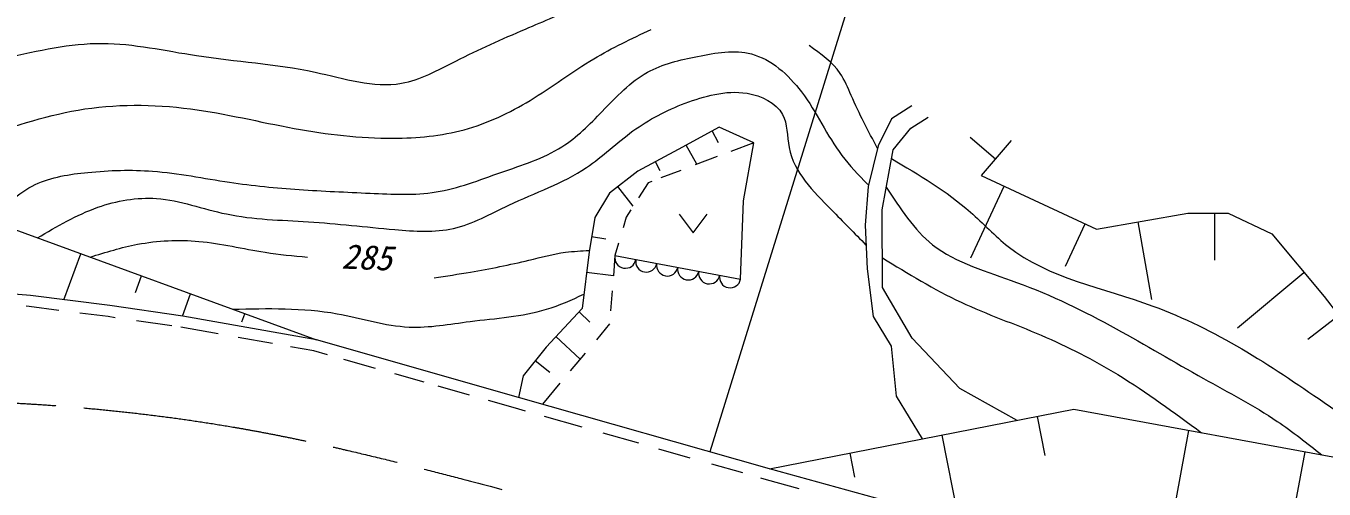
# Model space of a CAD drawing. Units: millimetres, scale not verified. Extents: x 40000 to 680000, y 20000 to 380000.
# Drawn here: x 316078 to 385418, y 314932 to 339666 of the extents above; entities that cross this region are included whole.
import ezdxf
from ezdxf.enums import TextEntityAlignment as Align

# ---------------------------------------------------------------- set-up
doc = ezdxf.new("R2010")
doc.units = ezdxf.units.MM
doc.header["$LTSCALE"] = 1000
doc.linetypes.add('CHAIN', pattern=[18.5, 12, -1.5, 3.5, -1.5])
for name, color, linetype, lineweight in [('M-BGD', 7, 'Continuous', 13), ('M-BMK', 2, 'CHAIN', 13), ('M-TTL-TXT', 7, 'Continuous', 13)]:
    doc.layers.add(name, color=color, linetype=linetype, lineweight=lineweight)
doc.styles.add('ＭＳ ゴシック', font='')
doc.styles.get('ＭＳ ゴシック').set_extended_font_data('MS Gothic')

msp = doc.modelspace()

# ---------------------------------------------------------------- linework, layer by layer
at = {"layer": 'M-BGD'}
for p, q in [((363395, 335406), (362322, 334709)), ((353104, 334266), (350911, 333065)), ((354958, 333430), (353104, 334266)), ((362322, 334709), (361598, 333260)), ((363342, 334199), (364280, 334789)), ((353070, 333427), (352725, 334058)), ((362403, 333046), (363342, 334199)), ((366522, 333718), (367862, 332569)), ((368707, 333555), (367097, 331677)), ((350911, 333065), (348770, 331916)), ((351916, 332276), (351352, 333307)), ((354958, 333430), (353737, 332967)), ((354409, 330323), (354958, 333430)), ((361598, 333260), (361061, 331087)), ((361812, 329853), (362403, 333046)), ((349962, 331925), (349699, 332415)), ((353009, 332690), (351834, 332245)), ((348770, 331916), (347255, 330741)), ((351063, 331952), (349993, 331546)), ((367097, 331677), (373266, 328806)), ((348511, 330035), (347697, 331084)), ((349318, 331290), (348799, 330483)), ((349503, 331360), (349318, 331290)), ((361061, 331087), (360900, 329022)), ((366551, 327288), (368327, 331104)), ((310681, 330548), (331596, 322894)), ((347255, 330741), (346472, 329436)), ((354252, 326145), (354409, 330323)), ((346472, 329436), (346158, 327608)), ((348143, 329462), (347972, 328877)), ((348393, 329851), (348143, 329462)), ((350969, 329619), (351718, 328619)), ((351718, 328619), (352469, 329619)), ((361838, 325695), (361812, 329853)), ((373266, 328806), (378149, 329664)), ((378149, 329664), (380295, 329664)), ((379588, 327163), (379588, 329664)), ((380295, 329664), (382629, 328563)), ((360900, 329022), (361007, 326688)), ((371609, 326838), (372657, 329089)), ((376215, 325061), (375488, 329196)), ((347062, 328274), (346295, 328406)), ((347735, 328063), (347542, 327399)), ((382629, 328563), (385418, 325210)), ((318110, 325045), (319009, 327501)), ((346158, 327608), (345792, 324580)), ((347542, 327399), (347457, 326317)), ((347542, 327399), (354252, 326145)), ((361007, 326688), (361329, 324140)), ((321930, 325432), (322253, 326313)), ((347458, 326324), (346024, 326498)), ((380796, 323546), (384346, 326499)), ((316314, 325274), (311274, 325685)), ((320554, 324734), (316314, 325274)), ((324438, 324166), (324873, 325354)), ((347395, 325521), (347311, 324442)), ((363421, 322986), (361838, 325695)), ((385418, 325210), (387027, 323117)), ((316252, 324677), (316081, 324691)), ((317843, 324475), (316252, 324677)), ((324454, 324163), (320554, 324734)), ((345792, 324580), (343860, 322517)), ((320473, 324139), (318960, 324332)), ((320844, 324085), (320473, 324139)), ((323864, 323643), (321977, 323919)), ((331596, 322894), (324454, 324163)), ((327613, 323868), (327769, 324295)), ((346206, 323852), (345622, 324398)), ((361329, 324140), (362294, 322557)), ((384554, 322928), (386199, 324194)), ((326343, 323218), (324358, 323571)), ((347256, 323751), (346547, 322904)), ((329256, 322701), (327412, 323028)), ((331461, 322309), (330216, 322530)), ((342393, 319826), (331596, 322894)), ((343860, 322517), (342632, 320977)), ((345681, 321869), (344388, 323081)), ((362294, 322557), (362562, 319901)), ((365969, 320303), (363421, 322986)), ((332187, 322103), (331461, 322309)), ((334753, 321374), (333059, 321855)), ((344057, 321161), (343275, 321784)), ((345954, 322196), (345153, 321238)), ((337342, 320638), (335778, 321082)), ((339768, 319948), (338091, 320425)), ((342632, 320977), (342393, 319826)), ((344603, 320582), (343666, 319463)), ((342229, 319249), (340787, 319659)), ((355802, 316006), (342393, 319826)), ((362562, 319901), (363959, 317605)), ((369019, 318596), (365969, 320303)), ((342766, 319096), (342229, 319249)), ((355802, 316006), (372054, 319191)), ((372054, 319191), (391701, 315584)), ((345781, 318237), (343774, 318809)), ((370529, 316731), (370121, 318813)), ((348809, 317374), (346912, 317915)), ((365926, 313213), (365025, 317813)), ((376757, 310213), (378198, 318063)), ((351565, 316589), (349879, 317069)), ((383918, 314251), (384408, 316923)), ((354365, 315791), (352713, 316262)), ((360362, 315574), (360111, 316850)), ((355640, 315428), (355326, 315518)), ((361993, 314299), (355802, 316006)), ((357381, 314948), (355640, 315428))]:
    msp.add_line(p, q, dxfattribs=at)
for centre in [(348101, 327295), (349219, 327086), (350338, 326877), (351456, 326668), (352574, 326459), (353693, 326250)]:
    msp.add_arc(centre, 569, 169.41454, 349.41454, dxfattribs=at)
for points, knots in [([(283998, 339747), (284304, 338550), (284610, 337353), (285182, 336315), (286032, 334771), (287469, 333580), (288969, 332468), (289874, 331796), (290801, 331153), (291809, 330869), (293348, 330436), (295075, 330841), (296780, 331106), (299034, 331456), (301250, 331562), (303231, 332407), (304284, 332857), (305272, 333516), (306249, 334182), (307523, 335051), (308780, 335931), (310155, 336549), (311677, 337233), (313343, 337596), (315008, 337968), (316722, 338352), (318436, 338745), (320156, 338737), (321833, 338729), (323515, 338341), (325186, 338086), (327293, 337764), (329383, 337656), (331519, 337197), (333073, 336864), (334652, 336345), (336134, 336605), (337132, 336780), (338086, 337308), (339034, 337788), (340277, 338418), (341511, 338968), (342763, 339504), (343742, 339924), (344732, 340335), (345722, 340747)], [0, 0, 0, 0, 1, 1, 1, 2, 2, 2, 3, 3, 3, 4, 4, 4, 5, 5, 5, 6, 6, 6, 7, 7, 7, 8, 8, 8, 9, 9, 9, 10, 10, 10, 11, 11, 11, 12, 12, 12, 13, 13, 13, 14, 14, 14, 15, 15, 15, 15]), ([(307065, 330297), (308159, 331201), (309253, 332104), (310504, 332694), (311410, 333120), (312399, 333383), (313376, 333672), (315207, 334215), (316998, 334852), (318860, 335173), (320827, 335512), (322873, 335498), (324865, 335238), (326738, 334993), (328562, 334532), (330414, 334193), (332156, 333874), (333922, 333663), (335701, 333670), (336978, 333675), (338261, 333793), (339487, 334127), (340727, 334464), (341908, 335024), (343012, 335693), (344173, 336396), (345249, 337221), (346407, 337912), (347390, 338499), (348433, 338988), (349475, 339478)], [0, 0, 0, 0, 1, 1, 1, 2, 2, 2, 3, 3, 3, 4, 4, 4, 5, 5, 5, 6, 6, 6, 7, 7, 7, 8, 8, 8, 9, 9, 9, 10, 10, 10, 10]), ([(314146, 329280), (314904, 330017), (315662, 330753), (316575, 331192), (317425, 331600), (318410, 331749), (319382, 331844), (320549, 331958), (321697, 331995), (322841, 331909), (324215, 331806), (325580, 331525), (326954, 331321), (328190, 331137), (329433, 331015), (330674, 330929), (331932, 330842), (333189, 330792), (334460, 330733), (335643, 330677), (336837, 330613), (337985, 330798), (339163, 330987), (340292, 331438), (341445, 331842), (342575, 332237), (343728, 332588), (344709, 333212), (345504, 333718), (346186, 334403), (346864, 335105), (347618, 335887), (348368, 336689), (349279, 337194), (350080, 337637), (351006, 337851), (351955, 338042), (352928, 338237), (353925, 338408), (354828, 338172), (355881, 337897), (356804, 337068), (357504, 336148), (358342, 335046), (358860, 333812), (359658, 332754), (360069, 332207), (360556, 331706), (361042, 331206)], [0, 0, 0, 0, 1, 1, 1, 2, 2, 2, 3, 3, 3, 4, 4, 4, 5, 5, 5, 6, 6, 6, 7, 7, 7, 8, 8, 8, 9, 9, 9, 10, 10, 10, 11, 11, 11, 12, 12, 12, 13, 13, 13, 14, 14, 14, 15, 15, 15, 16, 16, 16, 16]), ([(361565, 333129), (361077, 334054), (360588, 334979), (360161, 335951), (359982, 336360), (359813, 336776), (359569, 337135), (359159, 337737), (358536, 338176), (357912, 338615)], [0, 0, 0, 0, 1, 1, 1, 2, 2, 2, 3, 3, 3, 3]), ([(316689, 328349), (317732, 328962), (318774, 329575), (319919, 329979), (320923, 330333), (322005, 330526), (323055, 330452), (324319, 330363), (325535, 329886), (326783, 329623), (328221, 329320), (329702, 329301), (331163, 329208), (332701, 329111), (334218, 328931), (335778, 328793), (336835, 328700), (337911, 328626), (338915, 328852), (339942, 329084), (340892, 329631), (341874, 330095), (343283, 330761), (344756, 331257), (346017, 332106), (346882, 332690), (347647, 333440), (348502, 334059), (349355, 334676), (350297, 335163), (351284, 335538), (351806, 335736), (352340, 335903), (352882, 336011), (353440, 336123), (354007, 336172), (354598, 336070), (355357, 335940), (356156, 335562), (356492, 334946), (356767, 334439), (356729, 333772), (356847, 333170), (357107, 331839), (358133, 330827), (359095, 329856), (359731, 329214), (360340, 328590), (360948, 327966)], [0, 0, 0, 0, 1, 1, 1, 2, 2, 2, 3, 3, 3, 4, 4, 4, 5, 5, 5, 6, 6, 6, 7, 7, 7, 8, 8, 8, 9, 9, 9, 10, 10, 10, 11, 11, 11, 12, 12, 12, 13, 13, 13, 14, 14, 14, 15, 15, 15, 16, 16, 16, 16]), ([(362316, 332580), (363784, 331714), (365252, 330849), (366526, 329723), (367209, 329121), (367835, 328444), (368541, 327891), (370709, 326194), (373621, 325676), (376278, 324704), (379610, 323484), (382542, 321549), (385420, 319555), (387229, 318302), (389017, 317025), (390804, 315748)], [0, 0, 0, 0, 1, 1, 1, 2, 2, 2, 3, 3, 3, 4, 4, 4, 5, 5, 5, 5]), ([(362035, 331058), (362771, 329918), (363507, 328778), (364511, 327983), (365762, 326994), (367428, 326541), (368999, 325968), (370870, 325285), (372606, 324430), (374311, 323494), (375875, 322636), (377413, 321710), (378982, 320838), (380312, 320098), (381665, 319397), (382920, 318547), (383739, 317994), (384516, 317377), (385293, 316760)], [0, 0, 0, 0, 1, 1, 1, 2, 2, 2, 3, 3, 3, 4, 4, 4, 5, 5, 5, 6, 6, 6, 6]), ([(319504, 327319), (320342, 327580), (321180, 327840), (322042, 328003), (323116, 328207), (324226, 328260), (325315, 328161), (326506, 328053), (327672, 327763), (328852, 327580), (329605, 327463), (330363, 327390), (331122, 327316)], [0, 0, 0, 0, 1, 1, 1, 2, 2, 2, 3, 3, 3, 4, 4, 4, 4]), ([(337879, 326207), (338531, 326309), (339182, 326411), (339832, 326523), (340876, 326702), (341915, 326905), (342947, 327156), (343596, 327314), (344241, 327490), (344900, 327578), (345320, 327634), (345745, 327654), (346169, 327674)], [0, 0, 0, 0, 1, 1, 1, 2, 2, 2, 3, 3, 3, 4, 4, 4, 4]), ([(361828, 327280), (363203, 326438), (364578, 325595), (366029, 324914), (367424, 324259), (368889, 323754), (370312, 323148), (371726, 322545), (373097, 321843), (374406, 321043), (375953, 320099), (377413, 319019), (378872, 317939)], [0, 0, 0, 0, 1, 1, 1, 2, 2, 2, 3, 3, 3, 4, 4, 4, 4]), ([(327116, 324534), (328989, 324582), (330861, 324629), (332701, 324296), (333988, 324063), (335260, 323643), (336547, 323586), (337623, 323537), (338709, 323742), (339802, 323881), (341185, 324058), (342578, 324130), (343885, 324532), (344567, 324741), (345226, 325041), (345884, 325340)], [0, 0, 0, 0, 1, 1, 1, 2, 2, 2, 3, 3, 3, 4, 4, 4, 5, 5, 5, 5])]:
    msp.add_open_spline(points, degree=3, knots=knots, dxfattribs=at)
at = {"layer": 'M-BMK'}
msp.add_open_spline([(265063, 309991), (265830, 310337), (266597, 310682), (267371, 311012), (267513, 311073), (267654, 311133), (267796, 311192), (267937, 311252), (268079, 311312), (268221, 311371), (268264, 311389), (268307, 311407), (268349, 311425), (268392, 311442), (268435, 311460), (268478, 311478), (268521, 311496), (268564, 311514), (268607, 311532), (268993, 311692), (269381, 311849), (269769, 312004), (270287, 312212), (270806, 312415), (271327, 312613), (271657, 312739), (271988, 312862), (272320, 312983), (272652, 313105), (272985, 313224), (273318, 313342), (273651, 313459), (273985, 313575), (274319, 313689), (276476, 314423), (278660, 315079), (280859, 315677), (283759, 316467), (286686, 317157), (289635, 317734), (293190, 318429), (296778, 318959), (300385, 319287), (306006, 319796), (311673, 319813), (317307, 319411), (320942, 319151), (324563, 318718), (328141, 318066), (332637, 317246), (337065, 316081), (341493, 314915)], degree=3, knots=[0, 0, 0, 0, 1, 1, 1, 2, 2, 2, 3, 3, 3, 4, 4, 4, 5, 5, 5, 6, 6, 6, 7, 7, 7, 8, 8, 8, 9, 9, 9, 10, 10, 10, 11, 11, 11, 12, 12, 12, 13, 13, 13, 14, 14, 14, 15, 15, 15, 16, 16, 16, 17, 17, 17, 17], dxfattribs=at)
at = {"layer": 'M-TTL-TXT'}
msp.add_line((360406, 342047), (352616, 316914), dxfattribs=at)

# ---------------------------------------------------------------- texts
at = {"layer": 'M-BGD', "style": 'ＭＳ ゴシック', "oblique": 15}
msp.add_text('285', height=1320, rotation=357.522, dxfattribs=at).set_placement((332973, 328030), align=Align.TOP_LEFT)

doc.saveas('drawing.dxf')
